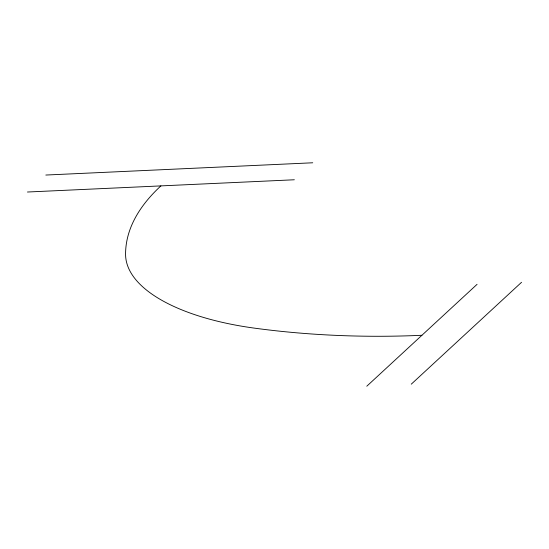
<?xml version="1.0" encoding="UTF-8"?>
<svg xmlns="http://www.w3.org/2000/svg" width="549" height="549" viewBox="0 0 549 549"><rect width="100%" height="100%" fill="white"/><g stroke="black" fill="none" stroke-linecap="round" stroke-linejoin="round"><path stroke-width="0.82" d="M366.787 386.215L477.067 284.334M411.27 384.17L521.55 282.289M45.828 175.042L312.724 162.785M27.45 192.02L294.346 179.77M160.898 185.891A399.5 165.668 -0.3 0 0 125.577 254.352A189.446 78.562 -0.3 0 0 254.537 328.151A399.5 165.668 -0.3 0 0 421.927 335.274"/></g></svg>
